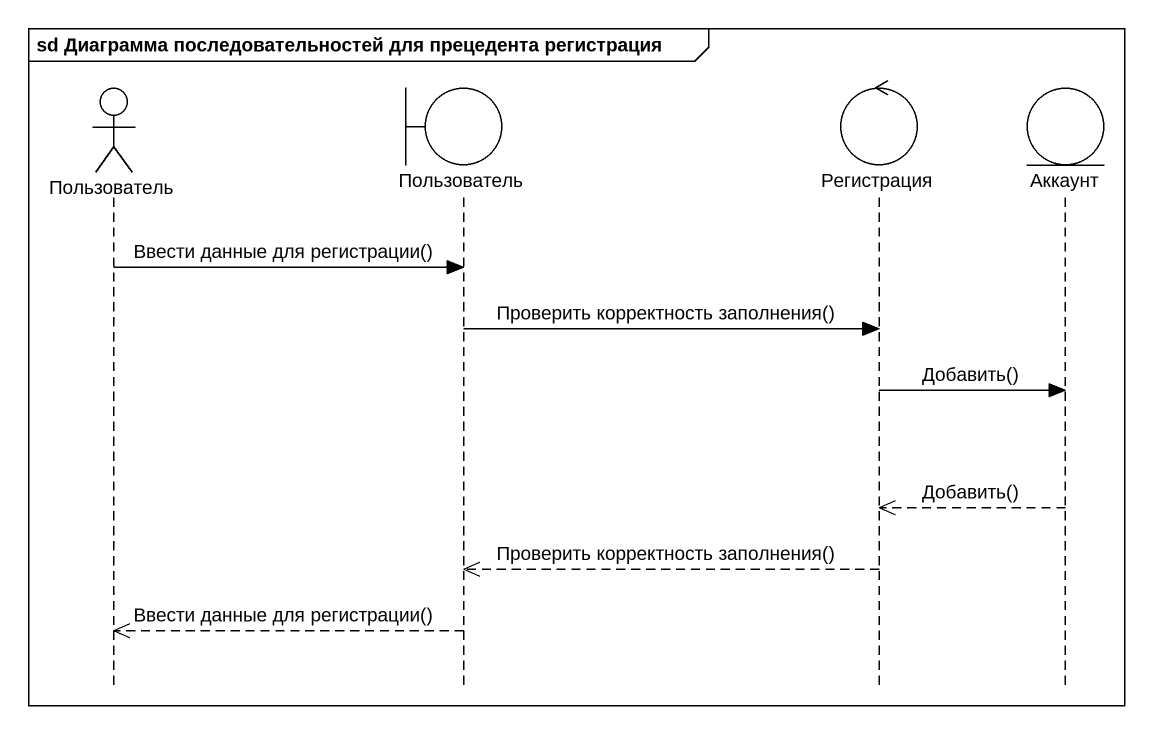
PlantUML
@startuml
mainframe sd Диаграмма последовательностей для прецедента регистрация
hide footbox
actor Пользователь
boundary "Пользователь" as Пользователь_2
control Регистрация
entity Аккаунт

Пользователь -> Пользователь_2 : Ввести данные для регистрации()
Пользователь_2 -> Регистрация : Проверить корректность заполнения()
Регистрация -> Аккаунт : Добавить()
Аккаунт -->> Регистрация : Добавить()
Регистрация -->> Пользователь_2 : Проверить корректность заполнения()
Пользователь_2 -->> Пользователь : Ввести данные для регистрации()
@enduml
